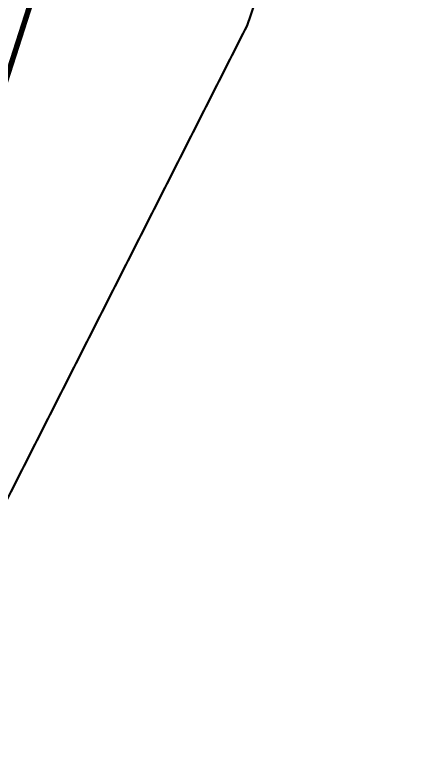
# Model space of a CAD drawing. Header units: metres. Extents: x 561401 to 594056, y 8460144 to 8508504.
# Drawn here: x 573035.1 to 573071.7, y 8478924.8 to 8478991.4 of the extents above; entities that cross this region are included whole.
import ezdxf

# ---------------------------------------------------------------- set-up
doc = ezdxf.new("R2010")
doc.units = ezdxf.units.M
doc.layers.add('1.1. DERECHO DE VIA', color=230, linetype='Continuous')
doc.layers.add('1.2. AFECTADOS BASE GRAFICA SUNARP', color=150, linetype='Continuous')

msp = doc.modelspace()

# ---------------------------------------------------------------- linework, layer by layer
at = {"layer": '1.1. DERECHO DE VIA', "color": 230, "linetype": 'Continuous', "lineweight": 40, "ltscale": 0.2, "const_width": 0.5}
msp.add_lwpolyline([(573049.224, 8479163.401), (573054.483, 8479144.105), (573059.36, 8479124.716), (573060.846, 8479110.383), (573060.068, 8479091.987), (573055.482, 8479081.544), (573053.194, 8479068.726), (573051.707, 8479050.78), (573051.707, 8479050.78), (573047.406, 8479031.248), (573042.508, 8479011.86), (573036.608, 8478992.752), (573030.498, 8478973.708), (573026.86, 8478962.025), (573020.489, 8478948.491), (573015.264, 8478929.956), (573014.9, 8478913.595), (573011.288, 8478900.077), (573006.693, 8478875.672), (573002.076, 8478862.836), (572999.089, 8478850.258)], dxfattribs=at)
at = {"layer": '1.2. AFECTADOS BASE GRAFICA SUNARP', "color": 64, "linetype": 'Continuous', "lineweight": -3, "const_width": 0.2}
msp.add_lwpolyline([(573128.986, 8478510.817), (573129.296, 8478621.462), (573092.284, 8478658.447), (573092.491, 8478732.211), (573092.595, 8478769.092), (573055.685, 8478842.96), (573018.776, 8478916.828), (573056.099, 8478990.488), (573093.526, 8479101.03), (573130.85, 8479174.69), (573131.057, 8479248.455), (573131.161, 8479285.337), (573131.264, 8479322.22), (573094.251, 8479359.207), (573094.354, 8479396.089), (573094.458, 8479432.972), (573094.561, 8479469.854), (573094.664, 8479506.737), (573094.768, 8479543.62), (573057.651, 8479543.724), (573020.637, 8479580.711), (572946.505, 8479617.802), (572909.594, 8479691.672)], dxfattribs=at)

doc.saveas('drawing.dxf')
